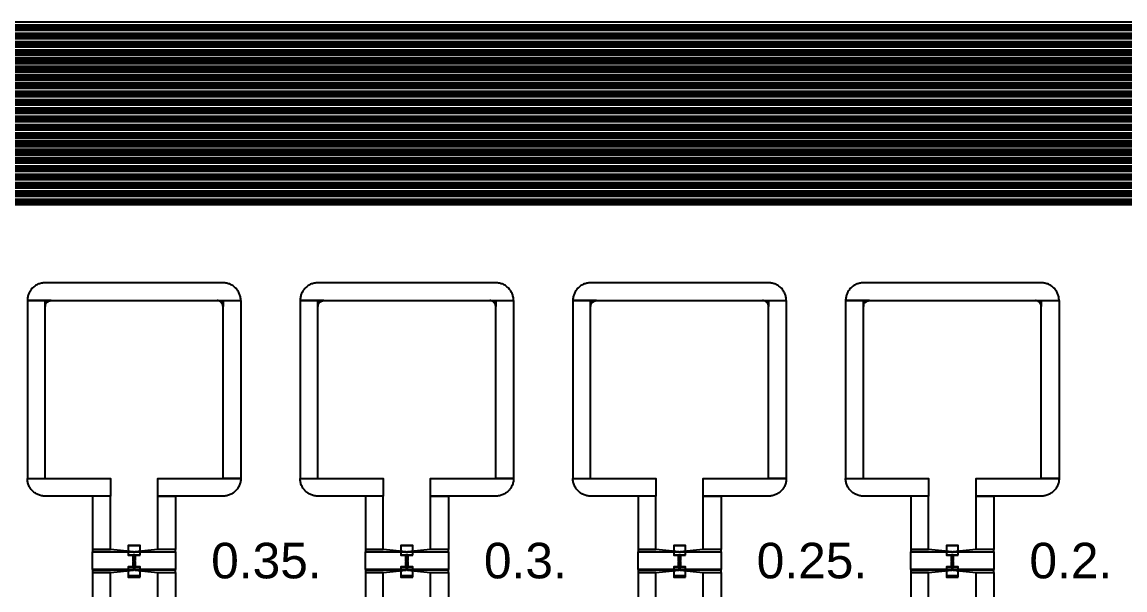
# Model space of a CAD drawing. Extents: x -50000 to 50000, y -50000 to 50000.
# Drawn here: x -12619 to -10759, y 40540 to 41499 of the extents above; entities that cross this region are included whole.
import ezdxf

# ---------------------------------------------------------------- set-up
doc = ezdxf.new("R2010")
doc.units = 0
doc.layers.get('0').update_dxf_attribs({"linetype": 'CONTINUOUS'})
for name, color, linetype in [('BASEMETAL', 4, 'CONTINUOUS'), ('FRAME', 8, 'CONTINUOUS'), ('MARKERS', 2, 'CONTINUOUS'), ('SECONDLAYER', 6, 'CONTINUOUS')]:
    doc.layers.add(name, color=color, linetype=linetype)
doc.styles.get("Standard").update_dxf_attribs({"font": 'arial.ttf'})

# ---------------------------------------------------------------- blocks, each defined once
blk = doc.blocks.new('CHIP_JARRAY')
for points in [[(500, 5394), (6500, 5394), (6500, 5398.3), (500, 5398.3)], [(500, 5391), (6500, 5391), (6500, 5393), (500, 5393)], [(500, 5388), (6500, 5388), (6500, 5390.4), (500, 5390.4)], [(500, 5385), (6500, 5385), (6500, 5387), (500, 5387)], [(500, 5380), (6500, 5380), (6500, 5384.3), (500, 5384.3)], [(500, 5377), (6500, 5377), (6500, 5379), (500, 5379)], [(500, 5374), (6500, 5374), (6500, 5376.4), (500, 5376.4)], [(500, 5371), (6500, 5371), (6500, 5373), (500, 5373)], [(500, 5366), (6500, 5366), (6500, 5370.3), (500, 5370.3)], [(500, 5363), (6500, 5363), (6500, 5365), (500, 5365)], [(500, 5360), (6500, 5360), (6500, 5362.4), (500, 5362.4)], [(500, 5357), (6500, 5357), (6500, 5359), (500, 5359)], [(500, 5352), (6500, 5352), (6500, 5356.3), (500, 5356.3)], [(500, 5349), (6500, 5349), (6500, 5351), (500, 5351)], [(500, 5346), (6500, 5346), (6500, 5348.4), (500, 5348.4)], [(500, 5343), (6500, 5343), (6500, 5345), (500, 5345)], [(500, 5338), (6500, 5338), (6500, 5342.3), (500, 5342.3)], [(500, 5335), (6500, 5335), (6500, 5337), (500, 5337)], [(500, 5332), (6500, 5332), (6500, 5334.4), (500, 5334.4)], [(500, 5329), (6500, 5329), (6500, 5331), (500, 5331)], [(500, 5324), (6500, 5324), (6500, 5328.3), (500, 5328.3)], [(500, 5321), (6500, 5321), (6500, 5323), (500, 5323)], [(500, 5318), (6500, 5318), (6500, 5320.4), (500, 5320.4)], [(500, 5315), (6500, 5315), (6500, 5317), (500, 5317)], [(500, 5310), (6500, 5310), (6500, 5314.3), (500, 5314.3)], [(500, 5307), (6500, 5307), (6500, 5309), (500, 5309)], [(500, 5304), (6500, 5304), (6500, 5306.4), (500, 5306.4)], [(500, 5301), (6500, 5301), (6500, 5303), (500, 5303)], [(500, 5296), (6500, 5296), (6500, 5300.3), (500, 5300.3)], [(500, 5293), (6500, 5293), (6500, 5295), (500, 5295)], [(500, 5290), (6500, 5290), (6500, 5292.4), (500, 5292.4)], [(500, 5287), (6500, 5287), (6500, 5289), (500, 5289)], [(500, 5282), (6500, 5282), (6500, 5286.3), (500, 5286.3)], [(500, 5279), (6500, 5279), (6500, 5281), (500, 5281)], [(500, 5276), (6500, 5276), (6500, 5278.4), (500, 5278.4)], [(500, 5273), (6500, 5273), (6500, 5275), (500, 5275)], [(500, 5268), (6500, 5268), (6500, 5272.3), (500, 5272.3)], [(500, 5265), (6500, 5265), (6500, 5267), (500, 5267)], [(500, 5262), (6500, 5262), (6500, 5264.4), (500, 5264.4)], [(500, 5259), (6500, 5259), (6500, 5261), (500, 5261)], [(500, 5254), (6500, 5254), (6500, 5258.3), (500, 5258.3)], [(500, 5251), (6500, 5251), (6500, 5253), (500, 5253)], [(500, 5248), (6500, 5248), (6500, 5250.4), (500, 5250.4)], [(500, 5245), (6500, 5245), (6500, 5247), (500, 5247)], [(500, 5240), (6500, 5240), (6500, 5244.3), (500, 5244.3)], [(500, 5237), (6500, 5237), (6500, 5239), (500, 5239)], [(500, 5234), (6500, 5234), (6500, 5236.4), (500, 5236.4)], [(500, 5231), (6500, 5231), (6500, 5233), (500, 5233)], [(500, 5226), (6500, 5226), (6500, 5230.3), (500, 5230.3)], [(500, 5223), (6500, 5223), (6500, 5225), (500, 5225)], [(500, 5220), (6500, 5220), (6500, 5222.4), (500, 5222.4)], [(500, 5217), (6500, 5217), (6500, 5219), (500, 5219)], [(500, 5212), (6500, 5212), (6500, 5216.3), (500, 5216.3)], [(500, 5209), (6500, 5209), (6500, 5211), (500, 5211)], [(500, 5206), (6500, 5206), (6500, 5208.4), (500, 5208.4)], [(500, 5203), (6500, 5203), (6500, 5205), (500, 5205)], [(500, 5198), (6500, 5198), (6500, 5202.3), (500, 5202.3)], [(500, 5195), (6500, 5195), (6500, 5197), (500, 5197)], [(500, 5192), (6500, 5192), (6500, 5194.4), (500, 5194.4)], [(500, 5189), (6500, 5189), (6500, 5191), (500, 5191)], [(500, 5184), (6500, 5184), (6500, 5188.3), (500, 5188.3)], [(500, 5181), (6500, 5181), (6500, 5183), (500, 5183)], [(500, 5178), (6500, 5178), (6500, 5180.4), (500, 5180.4)], [(500, 5175), (6500, 5175), (6500, 5177), (500, 5177)], [(500, 5170), (6500, 5170), (6500, 5174.3), (500, 5174.3)], [(500, 5167), (6500, 5167), (6500, 5169), (500, 5169)], [(500, 5164), (6500, 5164), (6500, 5166.4), (500, 5166.4)], [(500, 5161), (6500, 5161), (6500, 5163), (500, 5163)], [(500, 5156), (6500, 5156), (6500, 5160.3), (500, 5160.3)], [(500, 5153), (6500, 5153), (6500, 5155), (500, 5155)], [(500, 5150), (6500, 5150), (6500, 5152.4), (500, 5152.4)], [(500, 5147), (6500, 5147), (6500, 5149), (500, 5149)], [(500, 5142), (6500, 5142), (6500, 5146.3), (500, 5146.3)], [(500, 5139), (6500, 5139), (6500, 5141), (500, 5141)], [(500, 5136), (6500, 5136), (6500, 5138.4), (500, 5138.4)], [(500, 5133), (6500, 5133), (6500, 5135), (500, 5135)], [(500, 5128), (6500, 5128), (6500, 5132.3), (500, 5132.3)], [(500, 5125), (6500, 5125), (6500, 5127), (500, 5127)], [(500, 5122), (6500, 5122), (6500, 5124.4), (500, 5124.4)], [(500, 5119), (6500, 5119), (6500, 5121), (500, 5121)], [(500, 5114), (6500, 5114), (6500, 5118.3), (500, 5118.3)], [(500, 5111), (6500, 5111), (6500, 5113), (500, 5113)], [(500, 5108), (6500, 5108), (6500, 5110.4), (500, 5110.4)], [(500, 5105), (6500, 5105), (6500, 5107), (500, 5107)], [(500, 5100), (6500, 5100), (6500, 5104.3), (500, 5104.3)], [(500, 5097), (6500, 5097), (6500, 5099), (500, 5099)], [(500, 5094), (6500, 5094), (6500, 5096.4), (500, 5096.4)], [(500, 5091), (6500, 5091), (6500, 5093), (500, 5093)], [(1870, 4928.7), (2050, 4928.7), (2050, 4928.7), (2050, 4930.3), (2049.8, 4931.8), (2049.6, 4933.4), (2049.3, 4934.9), (2049, 4936.5), (2048.5, 4938), (2048, 4939.5), (2047.4, 4940.9), (2046.7, 4942.3), (2046, 4943.7), (2045.2, 4945), (2044.3, 4946.3), (2043.3, 4947.6), (2042.3, 4948.8), (2041.2, 4949.9), (2040.1, 4951), (2038.9, 4952), (2037.6, 4953), (2036.3, 4953.9), (2035, 4954.7), (2033.6, 4955.4), (2032.2, 4956.1), (2030.8, 4956.7), (2029.3, 4957.2), (2027.8, 4957.7), (2026.2, 4958), (2024.7, 4958.3), (2023.1, 4958.5), (2021.6, 4958.7), (2020, 4958.7), (1720, 4958.7), (1718.4, 4958.7), (1716.9, 4958.5), (1715.3, 4958.3), (1713.8, 4958), (1712.2, 4957.7), (1710.7, 4957.2), (1709.2, 4956.7), (1707.8, 4956.1), (1706.4, 4955.4), (1705, 4954.7), (1703.7, 4953.9), (1702.4, 4953), (1701.1, 4952), (1699.9, 4951), (1698.8, 4949.9), (1697.7, 4948.8), (1696.7, 4947.6), (1695.7, 4946.3), (1694.8, 4945), (1694, 4943.7), (1693.3, 4942.3), (1692.6, 4940.9), (1692, 4939.5), (1691.5, 4938), (1691, 4936.5), (1690.7, 4934.9), (1690.4, 4933.4), (1690.2, 4931.8), (1690, 4930.3), (1690, 4928.7), (1690, 4928.7)], [(2330, 4928.7), (2510, 4928.7), (2510, 4928.7), (2510, 4930.3), (2509.8, 4931.8), (2509.6, 4933.4), (2509.3, 4934.9), (2509, 4936.5), (2508.5, 4938), (2508, 4939.5), (2507.4, 4940.9), (2506.7, 4942.3), (2506, 4943.7), (2505.2, 4945), (2504.3, 4946.3), (2503.3, 4947.6), (2502.3, 4948.8), (2501.2, 4949.9), (2500.1, 4951), (2498.9, 4952), (2497.6, 4953), (2496.3, 4953.9), (2495, 4954.7), (2493.6, 4955.4), (2492.2, 4956.1), (2490.8, 4956.7), (2489.3, 4957.2), (2487.8, 4957.7), (2486.2, 4958), (2484.7, 4958.3), (2483.1, 4958.5), (2481.6, 4958.7), (2480, 4958.7), (2180, 4958.7), (2178.4, 4958.7), (2176.9, 4958.5), (2175.3, 4958.3), (2173.8, 4958), (2172.2, 4957.7), (2170.7, 4957.2), (2169.2, 4956.7), (2167.8, 4956.1), (2166.4, 4955.4), (2165, 4954.7), (2163.7, 4953.9), (2162.4, 4953), (2161.1, 4952), (2159.9, 4951), (2158.8, 4949.9), (2157.7, 4948.8), (2156.7, 4947.6), (2155.7, 4946.3), (2154.8, 4945), (2154, 4943.7), (2153.3, 4942.3), (2152.6, 4940.9), (2152, 4939.5), (2151.5, 4938), (2151, 4936.5), (2150.7, 4934.9), (2150.4, 4933.4), (2150.2, 4931.8), (2150, 4930.3), (2150, 4928.7), (2150, 4928.7)], [(2790, 4928.7), (2970, 4928.7), (2970, 4928.7), (2970, 4930.3), (2969.8, 4931.8), (2969.6, 4933.4), (2969.3, 4934.9), (2969, 4936.5), (2968.5, 4938), (2968, 4939.5), (2967.4, 4940.9), (2966.7, 4942.3), (2966, 4943.7), (2965.2, 4945), (2964.3, 4946.3), (2963.3, 4947.6), (2962.3, 4948.8), (2961.2, 4949.9), (2960.1, 4951), (2958.9, 4952), (2957.6, 4953), (2956.3, 4953.9), (2955, 4954.7), (2953.6, 4955.4), (2952.2, 4956.1), (2950.8, 4956.7), (2949.3, 4957.2), (2947.8, 4957.7), (2946.2, 4958), (2944.7, 4958.3), (2943.1, 4958.5), (2941.6, 4958.7), (2940, 4958.7), (2640, 4958.7), (2638.4, 4958.7), (2636.9, 4958.5), (2635.3, 4958.3), (2633.8, 4958), (2632.2, 4957.7), (2630.7, 4957.2), (2629.2, 4956.7), (2627.8, 4956.1), (2626.4, 4955.4), (2625, 4954.7), (2623.7, 4953.9), (2622.4, 4953), (2621.1, 4952), (2619.9, 4951), (2618.8, 4949.9), (2617.7, 4948.8), (2616.7, 4947.6), (2615.7, 4946.3), (2614.8, 4945), (2614, 4943.7), (2613.3, 4942.3), (2612.6, 4940.9), (2612, 4939.5), (2611.5, 4938), (2611, 4936.5), (2610.7, 4934.9), (2610.4, 4933.4), (2610.2, 4931.8), (2610, 4930.3), (2610, 4928.7), (2610, 4928.7)], [(3250, 4928.7), (3430, 4928.7), (3430, 4928.7), (3430, 4930.3), (3429.8, 4931.8), (3429.6, 4933.4), (3429.3, 4934.9), (3429, 4936.5), (3428.5, 4938), (3428, 4939.5), (3427.4, 4940.9), (3426.7, 4942.3), (3426, 4943.7), (3425.2, 4945), (3424.3, 4946.3), (3423.3, 4947.6), (3422.3, 4948.8), (3421.2, 4949.9), (3420.1, 4951), (3418.9, 4952), (3417.6, 4953), (3416.3, 4953.9), (3415, 4954.7), (3413.6, 4955.4), (3412.2, 4956.1), (3410.8, 4956.7), (3409.3, 4957.2), (3407.8, 4957.7), (3406.2, 4958), (3404.7, 4958.3), (3403.1, 4958.5), (3401.6, 4958.7), (3400, 4958.7), (3100, 4958.7), (3098.4, 4958.7), (3096.9, 4958.5), (3095.3, 4958.3), (3093.8, 4958), (3092.2, 4957.7), (3090.7, 4957.2), (3089.2, 4956.7), (3087.8, 4956.1), (3086.4, 4955.4), (3085, 4954.7), (3083.7, 4953.9), (3082.4, 4953), (3081.1, 4952), (3079.9, 4951), (3078.8, 4949.9), (3077.7, 4948.8), (3076.7, 4947.6), (3075.7, 4946.3), (3074.8, 4945), (3074, 4943.7), (3073.3, 4942.3), (3072.6, 4940.9), (3072, 4939.5), (3071.5, 4938), (3071, 4936.5), (3070.7, 4934.9), (3070.4, 4933.4), (3070.2, 4931.8), (3070, 4930.3), (3070, 4928.7), (3070, 4928.7)], [(1720, 4628.7), (1720, 4928.7), (1690, 4928.7), (1690, 4628.7)], [(1720, 4928.7), (1720, 4918.7), (1720.1, 4919.7), (1720.2, 4920.8), (1720.5, 4921.8), (1720.9, 4922.8), (1721.3, 4923.7), (1721.9, 4924.6), (1722.6, 4925.4), (1723.3, 4926.1), (1724.1, 4926.8), (1725, 4927.4), (1725.9, 4927.8), (1726.9, 4928.2), (1727.9, 4928.5), (1729, 4928.6), (1730, 4928.7)], [(2020, 4928.7), (2020, 4918.7), (2019.9, 4919.7), (2019.8, 4920.8), (2019.5, 4921.8), (2019.1, 4922.8), (2018.7, 4923.7), (2018.1, 4924.6), (2017.4, 4925.4), (2016.7, 4926.1), (2015.9, 4926.8), (2015, 4927.4), (2014.1, 4927.8), (2013.1, 4928.2), (2012.1, 4928.5), (2011, 4928.6), (2010, 4928.7)], [(2020, 4628.7), (2020, 4928.7), (2050, 4928.7), (2050, 4628.7)], [(2180, 4628.7), (2180, 4928.7), (2150, 4928.7), (2150, 4628.7)], [(2180, 4928.7), (2180, 4918.7), (2180.1, 4919.7), (2180.2, 4920.8), (2180.5, 4921.8), (2180.9, 4922.8), (2181.3, 4923.7), (2181.9, 4924.6), (2182.6, 4925.4), (2183.3, 4926.1), (2184.1, 4926.8), (2185, 4927.4), (2185.9, 4927.8), (2186.9, 4928.2), (2187.9, 4928.5), (2189, 4928.6), (2190, 4928.7)], [(2480, 4928.7), (2480, 4918.7), (2479.9, 4919.7), (2479.8, 4920.8), (2479.5, 4921.8), (2479.1, 4922.8), (2478.7, 4923.7), (2478.1, 4924.6), (2477.4, 4925.4), (2476.7, 4926.1), (2475.9, 4926.8), (2475, 4927.4), (2474.1, 4927.8), (2473.1, 4928.2), (2472.1, 4928.5), (2471, 4928.6), (2470, 4928.7)], [(2480, 4628.7), (2480, 4928.7), (2510, 4928.7), (2510, 4628.7)], [(2640, 4628.7), (2640, 4928.7), (2610, 4928.7), (2610, 4628.7)], [(2640, 4928.7), (2640, 4918.7), (2640.1, 4919.7), (2640.2, 4920.8), (2640.5, 4921.8), (2640.9, 4922.8), (2641.3, 4923.7), (2641.9, 4924.6), (2642.6, 4925.4), (2643.3, 4926.1), (2644.1, 4926.8), (2645, 4927.4), (2645.9, 4927.8), (2646.9, 4928.2), (2647.9, 4928.5), (2649, 4928.6), (2650, 4928.7)], [(2940, 4928.7), (2940, 4918.7), (2939.9, 4919.7), (2939.8, 4920.8), (2939.5, 4921.8), (2939.1, 4922.8), (2938.7, 4923.7), (2938.1, 4924.6), (2937.4, 4925.4), (2936.7, 4926.1), (2935.9, 4926.8), (2935, 4927.4), (2934.1, 4927.8), (2933.1, 4928.2), (2932.1, 4928.5), (2931, 4928.6), (2930, 4928.7)], [(2940, 4628.7), (2940, 4928.7), (2970, 4928.7), (2970, 4628.7)], [(3100, 4628.7), (3100, 4928.7), (3070, 4928.7), (3070, 4628.7)], [(3100, 4928.7), (3100, 4918.7), (3100.1, 4919.7), (3100.2, 4920.8), (3100.5, 4921.8), (3100.9, 4922.8), (3101.3, 4923.7), (3101.9, 4924.6), (3102.6, 4925.4), (3103.3, 4926.1), (3104.1, 4926.8), (3105, 4927.4), (3105.9, 4927.8), (3106.9, 4928.2), (3107.9, 4928.5), (3109, 4928.6), (3110, 4928.7)], [(3400, 4928.7), (3400, 4918.7), (3399.9, 4919.7), (3399.8, 4920.8), (3399.5, 4921.8), (3399.1, 4922.8), (3398.7, 4923.7), (3398.1, 4924.6), (3397.4, 4925.4), (3396.7, 4926.1), (3395.9, 4926.8), (3395, 4927.4), (3394.1, 4927.8), (3393.1, 4928.2), (3392.1, 4928.5), (3391, 4928.6), (3390, 4928.7)], [(3400, 4628.7), (3400, 4928.7), (3430, 4928.7), (3430, 4628.7)], [(1760, 4628.7), (1830, 4628.7), (1830, 4598.7), (1720, 4598.7), (1718.4, 4598.7), (1716.9, 4598.9), (1715.3, 4599.1), (1713.8, 4599.4), (1712.2, 4599.7), (1710.7, 4600.2), (1709.2, 4600.7), (1707.8, 4601.3), (1706.4, 4602), (1705, 4602.7), (1703.7, 4603.5), (1702.4, 4604.4), (1701.1, 4605.4), (1699.9, 4606.4), (1698.8, 4607.5), (1697.7, 4608.6), (1696.7, 4609.8), (1695.7, 4611.1), (1694.8, 4612.4), (1694, 4613.7), (1693.3, 4615.1), (1692.6, 4616.5), (1692, 4617.9), (1691.5, 4619.4), (1691, 4620.9), (1690.7, 4622.5), (1690.4, 4624), (1690.2, 4625.6), (1690, 4627.1), (1690, 4628.7), (1690, 4628.7)], [(1980, 4628.7), (2050, 4628.7), (2050, 4628.7), (2050, 4627.1), (2049.8, 4625.6), (2049.6, 4624), (2049.3, 4622.5), (2049, 4620.9), (2048.5, 4619.4), (2048, 4617.9), (2047.4, 4616.5), (2046.7, 4615.1), (2046, 4613.7), (2045.2, 4612.4), (2044.3, 4611.1), (2043.3, 4609.8), (2042.3, 4608.6), (2041.2, 4607.5), (2040.1, 4606.4), (2038.9, 4605.4), (2037.6, 4604.4), (2036.3, 4603.5), (2035, 4602.7), (2033.6, 4602), (2032.2, 4601.3), (2030.8, 4600.7), (2029.3, 4600.2), (2027.8, 4599.7), (2026.2, 4599.4), (2024.7, 4599.1), (2023.1, 4598.9), (2021.6, 4598.7), (2020, 4598.7), (1910, 4598.7), (1910, 4628.7)], [(2220, 4628.7), (2290, 4628.7), (2290, 4598.7), (2180, 4598.7), (2178.4, 4598.7), (2176.9, 4598.9), (2175.3, 4599.1), (2173.8, 4599.4), (2172.2, 4599.7), (2170.7, 4600.2), (2169.2, 4600.7), (2167.8, 4601.3), (2166.4, 4602), (2165, 4602.7), (2163.7, 4603.5), (2162.4, 4604.4), (2161.1, 4605.4), (2159.9, 4606.4), (2158.8, 4607.5), (2157.7, 4608.6), (2156.7, 4609.8), (2155.7, 4611.1), (2154.8, 4612.4), (2154, 4613.7), (2153.3, 4615.1), (2152.6, 4616.5), (2152, 4617.9), (2151.5, 4619.4), (2151, 4620.9), (2150.7, 4622.5), (2150.4, 4624), (2150.2, 4625.6), (2150, 4627.1), (2150, 4628.7), (2150, 4628.7)], [(2440, 4628.7), (2510, 4628.7), (2510, 4628.7), (2510, 4627.1), (2509.8, 4625.6), (2509.6, 4624), (2509.3, 4622.5), (2509, 4620.9), (2508.5, 4619.4), (2508, 4617.9), (2507.4, 4616.5), (2506.7, 4615.1), (2506, 4613.7), (2505.2, 4612.4), (2504.3, 4611.1), (2503.3, 4609.8), (2502.3, 4608.6), (2501.2, 4607.5), (2500.1, 4606.4), (2498.9, 4605.4), (2497.6, 4604.4), (2496.3, 4603.5), (2495, 4602.7), (2493.6, 4602), (2492.2, 4601.3), (2490.8, 4600.7), (2489.3, 4600.2), (2487.8, 4599.7), (2486.2, 4599.4), (2484.7, 4599.1), (2483.1, 4598.9), (2481.6, 4598.7), (2480, 4598.7), (2370, 4598.7), (2370, 4628.7)], [(2680, 4628.7), (2750, 4628.7), (2750, 4598.7), (2640, 4598.7), (2638.4, 4598.7), (2636.9, 4598.9), (2635.3, 4599.1), (2633.8, 4599.4), (2632.2, 4599.7), (2630.7, 4600.2), (2629.2, 4600.7), (2627.8, 4601.3), (2626.4, 4602), (2625, 4602.7), (2623.7, 4603.5), (2622.4, 4604.4), (2621.1, 4605.4), (2619.9, 4606.4), (2618.8, 4607.5), (2617.7, 4608.6), (2616.7, 4609.8), (2615.7, 4611.1), (2614.8, 4612.4), (2614, 4613.7), (2613.3, 4615.1), (2612.6, 4616.5), (2612, 4617.9), (2611.5, 4619.4), (2611, 4620.9), (2610.7, 4622.5), (2610.4, 4624), (2610.2, 4625.6), (2610, 4627.1), (2610, 4628.7), (2610, 4628.7)], [(2900, 4628.7), (2970, 4628.7), (2970, 4628.7), (2970, 4627.1), (2969.8, 4625.6), (2969.6, 4624), (2969.3, 4622.5), (2969, 4620.9), (2968.5, 4619.4), (2968, 4617.9), (2967.4, 4616.5), (2966.7, 4615.1), (2966, 4613.7), (2965.2, 4612.4), (2964.3, 4611.1), (2963.3, 4609.8), (2962.3, 4608.6), (2961.2, 4607.5), (2960.1, 4606.4), (2958.9, 4605.4), (2957.6, 4604.4), (2956.3, 4603.5), (2955, 4602.7), (2953.6, 4602), (2952.2, 4601.3), (2950.8, 4600.7), (2949.3, 4600.2), (2947.8, 4599.7), (2946.2, 4599.4), (2944.7, 4599.1), (2943.1, 4598.9), (2941.6, 4598.7), (2940, 4598.7), (2830, 4598.7), (2830, 4628.7)], [(3140, 4628.7), (3210, 4628.7), (3210, 4598.7), (3100, 4598.7), (3098.4, 4598.7), (3096.9, 4598.9), (3095.3, 4599.1), (3093.8, 4599.4), (3092.2, 4599.7), (3090.7, 4600.2), (3089.2, 4600.7), (3087.8, 4601.3), (3086.4, 4602), (3085, 4602.7), (3083.7, 4603.5), (3082.4, 4604.4), (3081.1, 4605.4), (3079.9, 4606.4), (3078.8, 4607.5), (3077.7, 4608.6), (3076.7, 4609.8), (3075.7, 4611.1), (3074.8, 4612.4), (3074, 4613.7), (3073.3, 4615.1), (3072.6, 4616.5), (3072, 4617.9), (3071.5, 4619.4), (3071, 4620.9), (3070.7, 4622.5), (3070.4, 4624), (3070.2, 4625.6), (3070, 4627.1), (3070, 4628.7), (3070, 4628.7)], [(3360, 4628.7), (3430, 4628.7), (3430, 4628.7), (3430, 4627.1), (3429.8, 4625.6), (3429.6, 4624), (3429.3, 4622.5), (3429, 4620.9), (3428.5, 4619.4), (3428, 4617.9), (3427.4, 4616.5), (3426.7, 4615.1), (3426, 4613.7), (3425.2, 4612.4), (3424.3, 4611.1), (3423.3, 4609.8), (3422.3, 4608.6), (3421.2, 4607.5), (3420.1, 4606.4), (3418.9, 4605.4), (3417.6, 4604.4), (3416.3, 4603.5), (3415, 4602.7), (3413.6, 4602), (3412.2, 4601.3), (3410.8, 4600.7), (3409.3, 4600.2), (3407.8, 4599.7), (3406.2, 4599.4), (3404.7, 4599.1), (3403.1, 4598.9), (3401.6, 4598.7), (3400, 4598.7), (3290, 4598.7), (3290, 4628.7)], [(1830, 4508.7), (1830, 4598.7), (1800, 4598.7), (1800, 4508.7)], [(1910, 4508.7), (1910, 4598.7), (1940, 4598.7), (1940, 4508.7)], [(2290, 4508.7), (2290, 4598.7), (2260, 4598.7), (2260, 4508.7)], [(2370, 4508.7), (2370, 4598.7), (2400, 4598.7), (2400, 4508.7)], [(2750, 4508.7), (2750, 4598.7), (2720, 4598.7), (2720, 4508.7)], [(2830, 4508.7), (2830, 4598.7), (2860, 4598.7), (2860, 4508.7)], [(3210, 4508.7), (3210, 4598.7), (3180, 4598.7), (3180, 4508.7)], [(3290, 4508.7), (3290, 4598.7), (3320, 4598.7), (3320, 4508.7)], [(1869, 4504.7), (1830, 4508.7), (1800, 4508.7), (1800, 4504.7)], [(1940, 4504.7), (1940, 4474.7), (1800, 4474.7), (1800, 4504.7)], [(1940, 4504.7), (1940, 4508.7), (1910, 4508.7), (1871, 4504.7)], [(2329, 4504.7), (2290, 4508.7), (2260, 4508.7), (2260, 4504.7)], [(2400, 4504.7), (2400, 4474.7), (2260, 4474.7), (2260, 4504.7)], [(2400, 4504.7), (2400, 4508.7), (2370, 4508.7), (2331, 4504.7)], [(2789, 4504.7), (2750, 4508.7), (2720, 4508.7), (2720, 4504.7)], [(2860, 4504.7), (2860, 4474.7), (2720, 4474.7), (2720, 4504.7)], [(2860, 4504.7), (2860, 4508.7), (2830, 4508.7), (2791, 4504.7)], [(3249, 4504.7), (3210, 4508.7), (3180, 4508.7), (3180, 4504.7)], [(3320, 4504.7), (3320, 4474.7), (3180, 4474.7), (3180, 4504.7)], [(3320, 4504.7), (3320, 4508.7), (3290, 4508.7), (3251, 4504.7)], [(1830, 4470), (1869, 4474), (1800, 4474), (1800, 4470)], [(1830, 4380), (1830, 4470), (1800, 4470), (1800, 4380)], [(1940, 4470), (1940, 4474), (1871, 4474), (1910, 4470)], [(1910, 4380), (1910, 4470), (1940, 4470), (1940, 4380)], [(2290, 4470), (2329, 4474), (2260, 4474), (2260, 4470)], [(2290, 4380), (2290, 4470), (2260, 4470), (2260, 4380)], [(2400, 4470), (2400, 4474), (2331, 4474), (2370, 4470)], [(2370, 4380), (2370, 4470), (2400, 4470), (2400, 4380)], [(2750, 4470), (2789, 4474), (2720, 4474), (2720, 4470)], [(2750, 4380), (2750, 4470), (2720, 4470), (2720, 4380)], [(2860, 4470), (2860, 4474), (2791, 4474), (2830, 4470)], [(2830, 4380), (2830, 4470), (2860, 4470), (2860, 4380)], [(3210, 4470), (3249, 4474), (3180, 4474), (3180, 4470)], [(3210, 4380), (3210, 4470), (3180, 4470), (3180, 4380)], [(3320, 4470), (3320, 4474), (3251, 4474), (3290, 4470)], [(3290, 4380), (3290, 4470), (3320, 4470), (3320, 4380)]]:
    blk.add_lwpolyline(points, close=True)
at = {"layer": 'JUNCTION'}
for points in [[(1880, 4499.7), (1880, 4514.7), (1860, 4514.7), (1860, 4499.7)], [(2340, 4499.7), (2340, 4514.7), (2320, 4514.7), (2320, 4499.7)], [(2800, 4499.7), (2800, 4514.7), (2780, 4514.7), (2780, 4499.7)], [(3260, 4499.7), (3260, 4514.7), (3240, 4514.7), (3240, 4499.7)], [(1871.5, 4490.6), (1871.5, 4499.7), (1868.5, 4499.7), (1868.5, 4490.6)], [(1871.5, 4489.2), (1870.2, 4489.7), (1869.8, 4489.7), (1868.5, 4489.2)], [(1871.5, 4479.7), (1871.5, 4489.2), (1868.5, 4489.2), (1868.5, 4479.7)], [(1870.2, 4489.7), (1870.2, 4490.4), (1869.8, 4490.4), (1869.8, 4489.7)], [(2331.5, 4490.6), (2331.5, 4499.7), (2328.5, 4499.7), (2328.5, 4490.6)], [(2331.5, 4489.2), (2330.2, 4489.7), (2329.8, 4489.7), (2328.5, 4489.2)], [(2331.5, 4479.7), (2331.5, 4489.2), (2328.5, 4489.2), (2328.5, 4479.7)], [(2330.2, 4489.7), (2330.2, 4490.4), (2329.8, 4490.4), (2329.8, 4489.7)], [(2791.5, 4490.6), (2791.5, 4499.7), (2788.5, 4499.7), (2788.5, 4490.6)], [(2791.5, 4489.2), (2790.1, 4489.7), (2789.9, 4489.7), (2788.5, 4489.2)], [(2791.5, 4479.7), (2791.5, 4489.2), (2788.5, 4489.2), (2788.5, 4479.7)], [(2790.1, 4489.7), (2790.1, 4490.4), (2789.9, 4490.4), (2789.9, 4489.7)], [(3251.5, 4490.6), (3251.5, 4499.7), (3248.5, 4499.7), (3248.5, 4490.6)], [(3251.5, 4489.2), (3250.1, 4489.7), (3249.9, 4489.7), (3248.5, 4489.2)], [(3251.5, 4479.7), (3251.5, 4489.2), (3248.5, 4489.2), (3248.5, 4479.7)], [(3250.1, 4489.7), (3250.1, 4490.4), (3249.9, 4490.4), (3249.9, 4489.7)], [(1880, 4464.7), (1880, 4479.7), (1860, 4479.7), (1860, 4464.7)], [(2340, 4464.7), (2340, 4479.7), (2320, 4479.7), (2320, 4464.7)], [(2800, 4464.7), (2800, 4479.7), (2780, 4479.7), (2780, 4464.7)], [(3260, 4464.7), (3260, 4479.7), (3240, 4479.7), (3240, 4464.7)]]:
    blk.add_lwpolyline(points, close=True, dxfattribs=at)
at = {"layer": 'SECONDLAYER'}
for points in [[(1880, 4499.3), (1880, 4515.7), (1860, 4515.7), (1860, 4499.3)], [(2340, 4499.3), (2340, 4515.7), (2320, 4515.7), (2320, 4499.3)], [(2800, 4499.3), (2800, 4515.7), (2780, 4515.7), (2780, 4499.3)], [(3260, 4499.3), (3260, 4515.7), (3240, 4515.7), (3240, 4499.3)], [(1872.2, 4490.6), (1872.2, 4499.3), (1867.8, 4499.3), (1867.8, 4490.6)], [(1872.2, 4490.4), (1872.2, 4490.6), (1867.8, 4490.6), (1867.8, 4490.4)], [(1872.2, 4488.1), (1870.5, 4489), (1869.5, 4489), (1867.8, 4488.1)], [(1872.2, 4478.6), (1872.2, 4488.1), (1867.8, 4488.1), (1867.8, 4478.6)], [(1870.5, 4489), (1870.5, 4490.4), (1869.5, 4490.4), (1869.5, 4489)], [(2332.2, 4490.6), (2332.2, 4499.3), (2327.8, 4499.3), (2327.8, 4490.6)], [(2332.2, 4490.4), (2332.2, 4490.6), (2327.8, 4490.6), (2327.8, 4490.4)], [(2332.2, 4488.1), (2330.5, 4489), (2329.5, 4489), (2327.8, 4488.1)], [(2332.2, 4478.6), (2332.2, 4488.1), (2327.8, 4488.1), (2327.8, 4478.6)], [(2330.5, 4489), (2330.5, 4490.4), (2329.5, 4490.4), (2329.5, 4489)], [(2792.2, 4490.6), (2792.2, 4499.3), (2787.8, 4499.3), (2787.8, 4490.6)], [(2792.2, 4490.4), (2792.2, 4490.6), (2787.8, 4490.6), (2787.8, 4490.4)], [(2792.2, 4488.1), (2790.5, 4489), (2789.5, 4489), (2787.8, 4488.1)], [(2792.2, 4478.6), (2792.2, 4488.1), (2787.8, 4488.1), (2787.8, 4478.6)], [(2790.5, 4489), (2790.5, 4490.4), (2789.5, 4490.4), (2789.5, 4489)], [(3252.2, 4490.6), (3252.2, 4499.3), (3247.8, 4499.3), (3247.8, 4490.6)], [(3252.2, 4490.4), (3252.2, 4490.6), (3247.8, 4490.6), (3247.8, 4490.4)], [(3252.2, 4488.1), (3250.4, 4489), (3249.6, 4489), (3247.8, 4488.1)], [(3252.2, 4478.6), (3252.2, 4488.1), (3247.8, 4488.1), (3247.8, 4478.6)], [(3250.4, 4489), (3250.4, 4490.4), (3249.6, 4490.4), (3249.6, 4489)], [(1880, 4462.2), (1880, 4478.6), (1860, 4478.6), (1860, 4462.2)], [(2340, 4462.2), (2340, 4478.6), (2320, 4478.6), (2320, 4462.2)], [(2800, 4462.2), (2800, 4478.6), (2780, 4478.6), (2780, 4462.2)], [(3260, 4462.2), (3260, 4478.6), (3240, 4478.6), (3240, 4462.2)]]:
    blk.add_lwpolyline(points, close=True, dxfattribs=at)
at = {"layer": 'UNDERCUT'}
for points in [[(1871.5, 4490.4), (1871.5, 4490.6), (1868.5, 4490.6), (1868.5, 4490.4)], [(2331.5, 4490.4), (2331.5, 4490.6), (2328.5, 4490.6), (2328.5, 4490.4)], [(2791.5, 4490.4), (2791.5, 4490.6), (2788.5, 4490.6), (2788.5, 4490.4)], [(3251.5, 4490.4), (3251.5, 4490.6), (3248.5, 4490.6), (3248.5, 4490.4)]]:
    blk.add_lwpolyline(points, close=True, dxfattribs=at)
at = {"layer": 'MARKERS'}
for s, p in [('0.35.', (2000, 4460)), ('0.3.', (2460, 4460)), ('0.25.', (2920, 4460)), ('0.2.', (3380, 4460))]:
    blk.add_text(s, height=60, dxfattribs=at).set_placement(p)

msp = doc.modelspace()

# ---------------------------------------------------------------- linework, layer by layer
at = {"layer": 'FRAME'}
for radius in [50000, 49500]:
    msp.add_circle((0, 0), radius, dxfattribs=at)

# ---------------------------------------------------------------- block references
at = {"layer": 'BASEMETAL'}
msp.add_blockref('CHIP_JARRAY', (-14300, 36100), dxfattribs=at)

doc.saveas('drawing.dxf')
